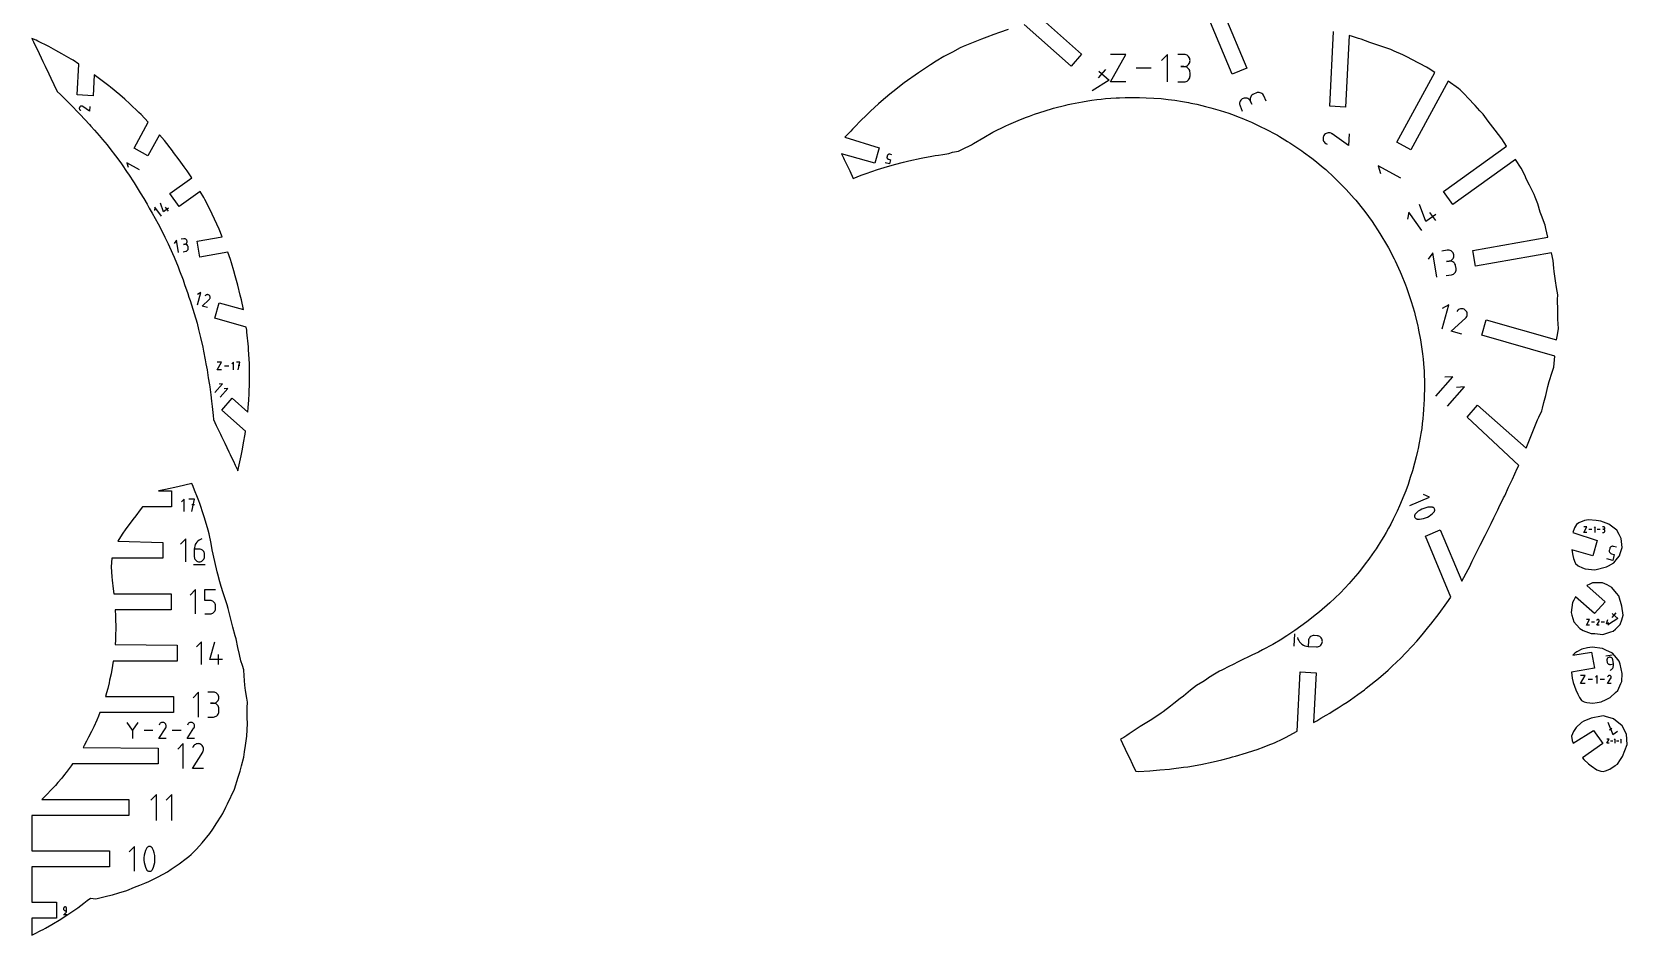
# Model space of a CAD drawing. Extents: x 1175 to 2208, y 2102 to 2749.
# Drawn here: x 1174.8 to 1568.7, y 2101.7 to 2324.8 of the extents above; entities that cross this region are included whole.
import ezdxf

# ---------------------------------------------------------------- set-up
doc = ezdxf.new("R2010")
doc.units = 0
doc.layers.add('IMPORT_-_FGBS51FGX6OVUUR', color=18, linetype='CONTINUOUS')
doc.layers.add('IMPORT_-_FTPFZRFGX82OPU8', color=18, linetype='CONTINUOUS')

msp = doc.modelspace()

# ---------------------------------------------------------------- linework, layer by layer
at = {"layer": 'IMPORT_-_FGBS51FGX6OVUUR'}
for points in [[(1225.61, 2216.4), (1226.42, 2220.08), (1226.75, 2221.69), (1227.04, 2223.26), (1227.43, 2225.47), (1227.52, 2226.14), (1221.66, 2231.34), (1224.27, 2234.29), (1228.09, 2230.9), (1228.19, 2232.01), (1228.31, 2233.83), (1228.4, 2235.49), (1228.49, 2238.22), (1228.5, 2238.99), (1228.49, 2242.09), (1228.47, 2242.82), (1228.3, 2246.35), (1228.25, 2246.97), (1227.89, 2250.59), (1227.82, 2251.1), (1227.71, 2251.89), (1219.92, 2254.09), (1221, 2257.88), (1227, 2256.18), (1226.51, 2258.63), (1226.24, 2259.76), (1225.62, 2262.25), (1224.99, 2264.52), (1224.61, 2265.79), (1224.04, 2267.73), (1223.81, 2268.53), (1223.17, 2270.38), (1216.28, 2269.18), (1215.6, 2273.06), (1221.78, 2274.13), (1221, 2276.08), (1219.33, 2279.79), (1219.07, 2280.33), (1217.49, 2283.37), (1217.2, 2283.88), (1216.33, 2285.36), (1211.15, 2281.65), (1208.86, 2284.85), (1214.24, 2288.71), (1213.09, 2290.45), (1212.38, 2291.44), (1211.14, 2293.16), (1209.77, 2294.98), (1209.46, 2295.39), (1207.49, 2297.98), (1206.29, 2299.39), (1203.44, 2294.19), (1199.99, 2296.08), (1203.51, 2302.51), (1201.72, 2304.39), (1201.2, 2304.91), (1198.97, 2307), (1197.7, 2308.13), (1196.46, 2309.21), (1194.22, 2311.11), (1193.81, 2311.45), (1190.85, 2313.71), (1190.17, 2314.19), (1189.9, 2308.99), (1185.97, 2309.2), (1186.37, 2316.84), (1184.93, 2317.77), (1184.49, 2318.05), (1182.15, 2319.4), (1180.71, 2320.19), (1178.94, 2321.14), (1176.27, 2322.48), (1175.8, 2322.71), (1174.78, 2323.18), (1175.19, 2322.32), (1175.86, 2320.92), (1176.13, 2320.34), (1177.48, 2317.5), (1178.05, 2316.28), (1178.92, 2314.46), (1179.44, 2313.37), (1180.18, 2311.81), (1181.02, 2310.03), (1181.85, 2309.28), (1183.86, 2307.28), (1184.46, 2306.68), (1186.33, 2304.73), (1186.72, 2304.34), (1188.98, 2301.92), (1189.34, 2301.52), (1190.21, 2300.53), (1191.39, 2299.18), (1192.25, 2298.18), (1193.35, 2296.87), (1194.05, 2295.95), (1195.43, 2294.14), (1195.97, 2293.43), (1196.91, 2292.17), (1198.32, 2290.09), (1198.63, 2289.64), (1200.05, 2287.49), (1200.8, 2286.24), (1201.55, 2285.03), (1202.39, 2283.64), (1203.21, 2282.23), (1203.76, 2281.24), (1204.44, 2280.04), (1205.94, 2277.38), (1206.26, 2276.77), (1207.61, 2274.07), (1208.41, 2272.41), (1209.47, 2270.05), (1209.87, 2269.15), (1210.87, 2266.74), (1211.25, 2265.79), (1212.09, 2263.52), (1212.49, 2262.42), (1213.29, 2260.13), (1213.57, 2259.3), (1213.85, 2258.43), (1214.52, 2256.3), (1214.85, 2255.22), (1215.55, 2252.82), (1215.94, 2251.25), (1216.4, 2249.34), (1216.97, 2246.9), (1217.18, 2245.89), (1217.59, 2243.75), (1217.76, 2242.82), (1218.03, 2241.29), (1218.34, 2239.32), (1218.6, 2237.6), (1218.68, 2237.08), (1218.94, 2235.17), (1219.11, 2233.61), (1219.27, 2232.26), (1219.52, 2230.03), (1219.58, 2229.09), (1220.32, 2227.55), (1221.02, 2226.07), (1221.34, 2225.4), (1221.6, 2224.87), (1222.4, 2223.19), (1222.91, 2222.11), (1223.41, 2221.06), (1223.73, 2220.39), (1224.16, 2219.48), (1224.52, 2218.74), (1224.97, 2217.8), (1225.23, 2217.26), (1225.53, 2216.58)], [(1174.78, 2131.27), (1174.78, 2122.51), (1193.97, 2122.51), (1193.97, 2118.57), (1174.78, 2118.57), (1174.78, 2109.81), (1180.88, 2109.81), (1180.88, 2105.87), (1174.78, 2105.87), (1174.78, 2101.71), (1175.41, 2102.02), (1176.97, 2102.82), (1177.55, 2103.13), (1178.13, 2103.44), (1179.71, 2104.35), (1181.91, 2105.65), (1182.51, 2106.03), (1183.13, 2106.44), (1185.15, 2107.81), (1186.08, 2108.47), (1187.61, 2109.59), (1188.45, 2110.22), (1189.24, 2110.84), (1190.59, 2110.7), (1191.87, 2110.98), (1193.49, 2111.38), (1194.64, 2111.68), (1196.26, 2112.16), (1198.2, 2112.74), (1200.15, 2113.52), (1201.46, 2114.04), (1202.63, 2114.5), (1203.62, 2114.95), (1205.95, 2116.09), (1208.23, 2117.37), (1209.18, 2117.97), (1211.17, 2119.3), (1212.9, 2120.65), (1213.5, 2121.12), (1214.08, 2121.64), (1215.44, 2122.95), (1216.86, 2124.54), (1218.71, 2126.82), (1219.42, 2127.87), (1220.48, 2129.43), (1221.49, 2131.09), (1221.89, 2131.74), (1222.66, 2133.3), (1223.08, 2134.15), (1224.78, 2137.77), (1225.71, 2140.74), (1226.17, 2142.19), (1226.54, 2143.49), (1227.08, 2145.69), (1227.27, 2147.01), (1227.49, 2148.53), (1227.84, 2150.87), (1227.98, 2153.99), (1227.95, 2155.41), (1227.94, 2156.25), (1227.96, 2157.85), (1227.98, 2159.27), (1227.82, 2160.23), (1227.5, 2162.13), (1227.36, 2163.44), (1227.19, 2165.73), (1227.09, 2167.24), (1226.76, 2168.31), (1226.37, 2169.48), (1226.05, 2170.98), (1225.66, 2172.76), (1225.21, 2174.85), (1224.97, 2175.66), (1224.41, 2177.73), (1223.85, 2180.06), (1223.23, 2182.38), (1223, 2183.29), (1221.98, 2186.23), (1221.53, 2187.78), (1221.19, 2188.95), (1220.67, 2190.84), (1220.5, 2191.45), (1219.91, 2193.97), (1219.33, 2196.83), (1219.04, 2198.43), (1218.59, 2200.83), (1218.34, 2201.69), (1217.43, 2204.75), (1217.19, 2205.49), (1216.24, 2208.29), (1216, 2208.97), (1215.68, 2209.78), (1214.93, 2211.61), (1214.58, 2212.47), (1214.24, 2213.23), (1210.78, 2212.46), (1207.8, 2211.8), (1206.56, 2211.53), (1206, 2211.41), (1209.29, 2211.41), (1209.29, 2207.47), (1202.12, 2207.47), (1201.51, 2206.71), (1200.42, 2205.25), (1199.71, 2204.32), (1198.56, 2202.81), (1197.99, 2202.01), (1197.05, 2200.7), (1195.98, 2199.04), (1207.09, 2198.71), (1207.09, 2194.77), (1194.48, 2194.77), (1194.32, 2192.65), (1194.5, 2190.2), (1194.61, 2189.34), (1194.87, 2187.25), (1195, 2186.01), (1209.14, 2186.01), (1209.14, 2182.07), (1195.33, 2182.07), (1195.41, 2180.59), (1195.44, 2179.43), (1195.47, 2178.19), (1195.49, 2177.12), (1195.46, 2176.11), (1195.4, 2174.55), (1195.36, 2173.5), (1210.62, 2173.31), (1210.62, 2169.37), (1194.88, 2169.37), (1194.69, 2168.28), (1194.34, 2166.21), (1193.98, 2164.65), (1193.85, 2164.05), (1193.51, 2162.58), (1193.22, 2161.57), (1192.93, 2160.61), (1209.76, 2160.61), (1209.76, 2156.67), (1191.59, 2156.67), (1191.25, 2155.8), (1190.83, 2154.82), (1190.05, 2153.13), (1189.52, 2151.96), (1188.78, 2150.56), (1188.27, 2149.6), (1187.71, 2148.53), (1187.43, 2148.06), (1205.98, 2147.91), (1205.98, 2143.97), (1184.78, 2143.97), (1184.45, 2143.51), (1183.27, 2141.89), (1182.86, 2141.38), (1182.15, 2140.51), (1181.19, 2139.39), (1180.59, 2138.7), (1179.48, 2137.51), (1178.51, 2136.49), (1177.89, 2135.86), (1177.19, 2135.21), (1198.73, 2135.21), (1198.73, 2131.27)], [(1203.43, 2117.55), (1203.58, 2117.5), (1203.72, 2117.47), (1203.87, 2117.47), (1204.01, 2117.49), (1204.15, 2117.54), (1204.28, 2117.61), (1204.39, 2117.7), (1204.49, 2117.81), (1204.57, 2117.94), (1204.81, 2118.5), (1204.99, 2119.07), (1205.1, 2119.65), (1205.16, 2120.24), (1205.16, 2120.83), (1205.1, 2121.41), (1204.99, 2122), (1204.81, 2122.57), (1204.57, 2123.12), (1204.54, 2123.18), (1204.51, 2123.23), (1204.47, 2123.28), (1204.43, 2123.33), (1204.38, 2123.37), (1204.34, 2123.41), (1204.29, 2123.45), (1204.23, 2123.48), (1204.18, 2123.51), (1204.03, 2123.57), (1203.89, 2123.6), (1203.74, 2123.6), (1203.6, 2123.57), (1203.46, 2123.53), (1203.33, 2123.46), (1203.22, 2123.36), (1203.12, 2123.25), (1203.04, 2123.12), (1202.8, 2122.57), (1202.63, 2122), (1202.51, 2121.42), (1202.45, 2120.83), (1202.45, 2120.24), (1202.51, 2119.65), (1202.63, 2119.07), (1202.8, 2118.5), (1203.04, 2117.94), (1203.07, 2117.89), (1203.1, 2117.84), (1203.14, 2117.78), (1203.18, 2117.74), (1203.22, 2117.69), (1203.27, 2117.65), (1203.32, 2117.61), (1203.38, 2117.58)]]:
    msp.add_lwpolyline(points, close=True, dxfattribs=at)
for points in [[(1189.08, 2306.36), (1189.02, 2305.22), (1187.38, 2306.37), (1187.38, 2306.37), (1187.38, 2306.37), (1187.38, 2306.37), (1187.38, 2306.37), (1187.38, 2306.37), (1187.37, 2306.37), (1187.37, 2306.37), (1187.37, 2306.38), (1187.37, 2306.38), (1187.28, 2306.42), (1187.18, 2306.45), (1187.08, 2306.47), (1186.99, 2306.46), (1186.89, 2306.44), (1186.8, 2306.41), (1186.72, 2306.36), (1186.64, 2306.29), (1186.58, 2306.21), (1186.53, 2306.12), (1186.5, 2306.02), (1186.49, 2305.93), (1186.49, 2305.83), (1186.51, 2305.73), (1186.55, 2305.64), (1186.6, 2305.56), (1186.67, 2305.48), (1186.75, 2305.42), (1186.89, 2305.34)], [(1201.32, 2290.75), (1198.24, 2292.44), (1198.55, 2291.38)], [(1206.76, 2279.25), (1205.16, 2281.48), (1205.02, 2280.63)], [(1208.49, 2281.23), (1207.25, 2280.34), (1206.5, 2282.44)], [(1208.47, 2280.47), (1207.76, 2281.46)], [(1210.98, 2270.29), (1210.45, 2273.37), (1209.88, 2272.56)], [(1212.14, 2270.49), (1212.82, 2270.61), (1212.94, 2270.64), (1213.05, 2270.69), (1213.15, 2270.76), (1213.23, 2270.85), (1213.3, 2270.94), (1213.35, 2271.05), (1213.39, 2271.17), (1213.4, 2271.29), (1213.39, 2271.41), (1213.33, 2271.75), (1213.29, 2271.87), (1213.24, 2271.98), (1213.17, 2272.08), (1213.09, 2272.17), (1212.99, 2272.23), (1212.89, 2272.28), (1212.77, 2272.32), (1212.65, 2272.33), (1212.52, 2272.32), (1212.18, 2272.26), (1212.52, 2272.32), (1212.65, 2272.35), (1212.76, 2272.4), (1212.85, 2272.47), (1212.94, 2272.56), (1213, 2272.65), (1213.06, 2272.76), (1213.09, 2272.88), (1213.1, 2273), (1213.09, 2273.12), (1213.06, 2273.24), (1213, 2273.35), (1212.94, 2273.45), (1212.85, 2273.53), (1212.75, 2273.6), (1212.65, 2273.65), (1212.53, 2273.68), (1212.41, 2273.7), (1212.29, 2273.69), (1211.6, 2273.57)], [(1215.67, 2257.39), (1216.52, 2260.38), (1215.67, 2259.9)], [(1218.12, 2256.7), (1216.79, 2257.08), (1218.58, 2258.7), (1218.58, 2258.7), (1218.58, 2258.7), (1218.58, 2258.7), (1218.58, 2258.7), (1218.59, 2258.71), (1218.59, 2258.71), (1218.59, 2258.71), (1218.59, 2258.71), (1218.59, 2258.71), (1218.67, 2258.81), (1218.74, 2258.91), (1218.78, 2259.02), (1218.8, 2259.14), (1218.8, 2259.26), (1218.78, 2259.37), (1218.74, 2259.49), (1218.69, 2259.59), (1218.61, 2259.69), (1218.51, 2259.77), (1218.41, 2259.83), (1218.3, 2259.87), (1218.18, 2259.89), (1218.07, 2259.89), (1217.95, 2259.88), (1217.84, 2259.84), (1217.73, 2259.78), (1217.63, 2259.7), (1217.5, 2259.56)], [(1221.62, 2241.3), (1220.55, 2241.3), (1221.62, 2243.22), (1220.55, 2243.22)], [(1223.39, 2242.26), (1222.34, 2242.26)], [(1224.54, 2241.3), (1224.54, 2243.22), (1224.11, 2242.79)], [(1225.68, 2241.3), (1226.11, 2243.22), (1225.26, 2243.22)], [(1226.11, 2242.36), (1225.68, 2242.36)], [(1219.98, 2235.68), (1221.88, 2237.82), (1220.98, 2237.76)], [(1221.26, 2234.55), (1223.15, 2236.68), (1222.26, 2236.63)], [(1212.41, 2206.3), (1212.41, 2209.38), (1211.73, 2208.7)], [(1214.25, 2206.3), (1214.94, 2209.38), (1213.57, 2209.38)], [(1214.94, 2208.01), (1214.25, 2208.01)], [(1212.76, 2193.92), (1212.76, 2199.55), (1211.51, 2198.3)], [(1216.75, 2199.55), (1216.4, 2199.42), (1216.07, 2199.24), (1215.77, 2199.02), (1215.51, 2198.75), (1215.29, 2198.46), (1215.11, 2198.14), (1214.98, 2197.79), (1214.9, 2197.43), (1214.88, 2197.05), (1214.88, 2195.17), (1214.9, 2194.95), (1214.95, 2194.74), (1215.05, 2194.54), (1215.17, 2194.37), (1215.32, 2194.22), (1215.5, 2194.09), (1215.69, 2194), (1215.9, 2193.94), (1216.13, 2193.92), (1216.35, 2193.94), (1216.56, 2194), (1216.76, 2194.09), (1216.93, 2194.22), (1217.08, 2194.37), (1217.21, 2194.54), (1217.3, 2194.74), (1217.36, 2194.95), (1217.38, 2195.17), (1217.38, 2195.8), (1217.36, 2196.02), (1217.3, 2196.23), (1217.21, 2196.43), (1217.08, 2196.6), (1216.93, 2196.75), (1216.76, 2196.88), (1216.56, 2196.97), (1216.35, 2197.03), (1216.13, 2197.05), (1214.88, 2197.05)], [(1214.72, 2193.22), (1217.53, 2193.22)], [(1215.19, 2181.03), (1215.19, 2187.04), (1213.85, 2185.7)], [(1217.44, 2181.03), (1218.77, 2181.03), (1219.01, 2181.06), (1219.24, 2181.12), (1219.45, 2181.22), (1219.63, 2181.35), (1219.79, 2181.51), (1219.92, 2181.7), (1220.02, 2181.9), (1220.08, 2182.13), (1220.11, 2182.37), (1220.11, 2183.03), (1220.08, 2183.27), (1220.02, 2183.5), (1219.92, 2183.71), (1219.79, 2183.89), (1219.63, 2184.05), (1219.45, 2184.18), (1219.24, 2184.28), (1219.01, 2184.34), (1218.77, 2184.37), (1217.44, 2184.37), (1217.44, 2187.04), (1220.11, 2187.04)], [(1216.66, 2168.57), (1216.66, 2174.11), (1215.43, 2172.87)], [(1221.81, 2169.8), (1218.74, 2169.8), (1219.97, 2174.11)], [(1220.89, 2168.57), (1220.89, 2171.03)], [(1215.93, 2155.57), (1215.93, 2161.7), (1214.57, 2160.34)], [(1218.23, 2155.57), (1219.59, 2155.57), (1219.83, 2155.6), (1220.06, 2155.66), (1220.27, 2155.76), (1220.46, 2155.89), (1220.63, 2156.06), (1220.76, 2156.25), (1220.86, 2156.46), (1220.93, 2156.69), (1220.95, 2156.93), (1220.95, 2157.61), (1220.93, 2157.86), (1220.86, 2158.09), (1220.76, 2158.3), (1220.63, 2158.49), (1220.46, 2158.65), (1220.27, 2158.79), (1220.06, 2158.89), (1219.83, 2158.95), (1219.59, 2158.97), (1218.91, 2158.97), (1219.59, 2158.97), (1219.83, 2158.99), (1220.06, 2159.06), (1220.27, 2159.16), (1220.46, 2159.29), (1220.63, 2159.46), (1220.76, 2159.65), (1220.86, 2159.86), (1220.93, 2160.09), (1220.95, 2160.34), (1220.93, 2160.58), (1220.86, 2160.81), (1220.76, 2161.02), (1220.63, 2161.21), (1220.46, 2161.37), (1220.27, 2161.51), (1220.06, 2161.61), (1219.83, 2161.67), (1219.59, 2161.69), (1218.23, 2161.69)], [(1200.96, 2154.25), (1199.62, 2152.31), (1198.28, 2154.25)], [(1199.62, 2152.47), (1199.62, 2150.23)], [(1204.66, 2152.24), (1202.46, 2152.24)], [(1207.95, 2150.23), (1206.16, 2150.23), (1207.81, 2152.89), (1207.81, 2152.89), (1207.82, 2152.89), (1207.82, 2152.89), (1207.82, 2152.9), (1207.82, 2152.9), (1207.82, 2152.9), (1207.82, 2152.9), (1207.83, 2152.91), (1207.83, 2152.91), (1207.9, 2153.06), (1207.94, 2153.21), (1207.95, 2153.36), (1207.93, 2153.51), (1207.89, 2153.66), (1207.83, 2153.8), (1207.74, 2153.93), (1207.63, 2154.04), (1207.5, 2154.13), (1207.36, 2154.2), (1207.21, 2154.24), (1207.05, 2154.25), (1206.9, 2154.23), (1206.75, 2154.19), (1206.61, 2154.13), (1206.49, 2154.04), (1206.38, 2153.93), (1206.28, 2153.8), (1206.17, 2153.58)], [(1211.65, 2152.24), (1209.45, 2152.24)], [(1214.94, 2150.23), (1213.15, 2150.23), (1214.8, 2152.89), (1214.8, 2152.89), (1214.81, 2152.89), (1214.81, 2152.89), (1214.81, 2152.9), (1214.81, 2152.9), (1214.81, 2152.9), (1214.81, 2152.9), (1214.82, 2152.91), (1214.82, 2152.91), (1214.89, 2153.06), (1214.93, 2153.21), (1214.94, 2153.36), (1214.92, 2153.51), (1214.89, 2153.66), (1214.82, 2153.8), (1214.73, 2153.93), (1214.62, 2154.04), (1214.49, 2154.13), (1214.35, 2154.2), (1214.2, 2154.24), (1214.04, 2154.25), (1213.89, 2154.23), (1213.74, 2154.19), (1213.61, 2154.13), (1213.48, 2154.04), (1213.37, 2153.93), (1213.27, 2153.8), (1213.16, 2153.58)], [(1212.15, 2142.87), (1212.15, 2149), (1210.79, 2147.64)], [(1217.17, 2142.87), (1214.45, 2142.87), (1216.96, 2146.92), (1216.97, 2146.93), (1216.97, 2146.93), (1216.97, 2146.93), (1216.98, 2146.94), (1216.98, 2146.94), (1216.98, 2146.95), (1216.98, 2146.95), (1216.99, 2146.95), (1216.99, 2146.96), (1217.09, 2147.18), (1217.15, 2147.41), (1217.17, 2147.65), (1217.15, 2147.88), (1217.09, 2148.1), (1216.99, 2148.31), (1216.86, 2148.51), (1216.69, 2148.68), (1216.49, 2148.82), (1216.27, 2148.92), (1216.04, 2148.98), (1215.8, 2149), (1215.57, 2148.98), (1215.35, 2148.92), (1215.14, 2148.82), (1214.94, 2148.69), (1214.77, 2148.52), (1214.63, 2148.32), (1214.45, 2147.98)], [(1205.53, 2130.05), (1205.53, 2136.43), (1204.11, 2135.01)], [(1209.34, 2130.05), (1209.34, 2136.43), (1207.93, 2135.01)], [(1200.15, 2117.47), (1200.15, 2123.61), (1198.78, 2122.24)], [(1182.8, 2107), (1182.91, 2107.04), (1183.01, 2107.1), (1183.09, 2107.16), (1183.17, 2107.24), (1183.24, 2107.33), (1183.29, 2107.42), (1183.33, 2107.52), (1183.35, 2107.63), (1183.36, 2107.74), (1183.36, 2108.3), (1183.35, 2108.37), (1183.34, 2108.43), (1183.31, 2108.49), (1183.27, 2108.54), (1183.23, 2108.58), (1183.18, 2108.62), (1183.12, 2108.65), (1183.05, 2108.66), (1182.99, 2108.67), (1182.92, 2108.66), (1182.86, 2108.65), (1182.8, 2108.62), (1182.75, 2108.58), (1182.71, 2108.54), (1182.67, 2108.49), (1182.64, 2108.43), (1182.62, 2108.37), (1182.62, 2108.3), (1182.62, 2108.11), (1182.62, 2108.05), (1182.64, 2107.99), (1182.67, 2107.93), (1182.71, 2107.88), (1182.75, 2107.83), (1182.8, 2107.79), (1182.86, 2107.77), (1182.92, 2107.75), (1182.99, 2107.74), (1183.36, 2107.74)], [(1182.57, 2106.8), (1183.41, 2106.8)]]:
    msp.add_lwpolyline(points, dxfattribs=at)
at = {"layer": 'IMPORT_-_FTPFZRFGX82OPU8'}
for points in [[(1469.11, 2329.33), (1474.76, 2315.85), (1471.13, 2314.33), (1464.72, 2329.64)], [(1415.87, 2325.37), (1413.74, 2324.63), (1412.34, 2324.12), (1410.61, 2323.48), (1409.26, 2322.96), (1407.17, 2322.15), (1404.71, 2321.15), (1404, 2320.81), (1402.07, 2319.8), (1399.97, 2318.67), (1398.1, 2317.55), (1396.67, 2316.68), (1393.67, 2314.71), (1390.16, 2312.19), (1387.34, 2309.98), (1386.62, 2309.41), (1384.5, 2307.63), (1383.8, 2306.99), (1381.84, 2305.19), (1380.78, 2304.16), (1379.48, 2302.89), (1377.93, 2301.28), (1377.4, 2300.73), (1376.97, 2300.27), (1375.54, 2298.75), (1384.02, 2296.13), (1382.95, 2292.34), (1374.71, 2294.68), (1375.17, 2293.71), (1375.39, 2293.25), (1375.7, 2292.59), (1376.72, 2290.45), (1377.6, 2288.6), (1379.59, 2289.39), (1380.79, 2289.8), (1382.19, 2290.3), (1383.57, 2290.76), (1385.2, 2291.26), (1387.78, 2292.06), (1389.99, 2292.61), (1391.36, 2292.95), (1394.37, 2293.57), (1395.21, 2293.75), (1396.55, 2294), (1397.81, 2294.22), (1398.68, 2294.34), (1399.74, 2294.47), (1401.16, 2294.76), (1402.14, 2295.07), (1403.55, 2295.3), (1404.54, 2295.8), (1406.81, 2296.91), (1407.29, 2297.19), (1409.8, 2298.68), (1412.06, 2300.01), (1415.26, 2301.62), (1416, 2301.93), (1418.29, 2302.89), (1420.15, 2303.61), (1421.1, 2303.98), (1422.36, 2304.44), (1423.7, 2304.91), (1426.57, 2305.8), (1427.07, 2305.95), (1430.12, 2306.71), (1430.68, 2306.85), (1431.45, 2307), (1434.2, 2307.52), (1435.49, 2307.72), (1436.55, 2307.89), (1437.76, 2308.07), (1438.82, 2308.18), (1439.92, 2308.3), (1441.16, 2308.43), (1442.53, 2308.49), (1443.35, 2308.53), (1444.74, 2308.6), (1446.23, 2308.6), (1446.78, 2308.6), (1448.29, 2308.6), (1449.94, 2308.53), (1451.85, 2308.45), (1453.6, 2308.29), (1455.39, 2308.12), (1456.99, 2307.89), (1458.92, 2307.6), (1460.36, 2307.31), (1460.98, 2307.19), (1462.41, 2306.9), (1463.71, 2306.58), (1464.6, 2306.36), (1465.87, 2306.05), (1467.03, 2305.71), (1468.17, 2305.37), (1469.29, 2305.04), (1470.31, 2304.67), (1471.66, 2304.18), (1472.64, 2303.83), (1473.54, 2303.45), (1475.08, 2302.81), (1475.93, 2302.45), (1476.72, 2302.08), (1478.42, 2301.28), (1479.16, 2300.94), (1479.84, 2300.58), (1481.69, 2299.6), (1482.32, 2299.26), (1482.89, 2298.91), (1484.84, 2297.74), (1485.37, 2297.41), (1485.86, 2297.08), (1487.88, 2295.72), (1488.33, 2295.41), (1488.75, 2295.1), (1490.82, 2293.57), (1491.55, 2293), (1493.65, 2291.28), (1494.25, 2290.76), (1496.33, 2288.85), (1496.83, 2288.36), (1498.87, 2286.28), (1499.3, 2285.83), (1501.3, 2283.62), (1501.67, 2283.19), (1503.58, 2280.84), (1503.9, 2280.43), (1505.7, 2277.95), (1507.66, 2274.97), (1509.49, 2271.9), (1509.74, 2271.45), (1511.16, 2268.76), (1511.41, 2268.27), (1512.65, 2265.55), (1512.89, 2264.98), (1513.97, 2262.27), (1514.21, 2261.62), (1515.15, 2258.95), (1515.39, 2258.19), (1516.16, 2255.58), (1516.39, 2254.7), (1516.98, 2252.18), (1517.1, 2251.68), (1517.19, 2251.15), (1517.63, 2248.74), (1517.74, 2248.16), (1517.82, 2247.55), (1518.13, 2245.29), (1518.22, 2244.63), (1518.29, 2243.92), (1518.47, 2241.83), (1518.54, 2241.07), (1518.56, 2240.27), (1518.62, 2238.36), (1518.65, 2237.5), (1518.63, 2236.59), (1518.6, 2234.91), (1518.58, 2233.94), (1518.52, 2232.91), (1518.43, 2231.46), (1518.36, 2230.38), (1518.23, 2229.23), (1518.1, 2228.03), (1517.97, 2226.83), (1517.75, 2225.56), (1517.59, 2224.63), (1517.37, 2223.32), (1517.06, 2221.91), (1516.92, 2221.27), (1516.6, 2219.84), (1516.19, 2218.3), (1515.69, 2216.39), (1515.15, 2214.73), (1514.6, 2213), (1514.01, 2211.45), (1513.33, 2209.67), (1512.72, 2208.3), (1512.49, 2207.77), (1511.89, 2206.42), (1511.3, 2205.22), (1510.9, 2204.4), (1510.32, 2203.23), (1509.75, 2202.2), (1509.15, 2201.11), (1508.6, 2200.13), (1508.06, 2199.27), (1507.21, 2197.92), (1506.71, 2197.13), (1506.22, 2196.44), (1505.1, 2194.84), (1504.68, 2194.24), (1504.27, 2193.7), (1502.87, 2191.88), (1502.53, 2191.44), (1502.2, 2191.05), (1500.5, 2189.03), (1500.03, 2188.51), (1497.9, 2186.26), (1496.51, 2184.92), (1495.26, 2183.74), (1492.7, 2181.52), (1492.02, 2180.95), (1489.58, 2179.04), (1486.62, 2176.92), (1484.65, 2175.63), (1483.99, 2175.2), (1483.39, 2174.82), (1481.2, 2173.52), (1478.69, 2172.14), (1477.69, 2171.63), (1476.02, 2170.82), (1475.5, 2170.59), (1473.5, 2169.6), (1472.8, 2169.31), (1471.24, 2168.45), (1470.51, 2168.14), (1468.64, 2167.16), (1468.07, 2166.89), (1466.77, 2166.14), (1465.33, 2165.27), (1464.8, 2164.86), (1463.9, 2164.27), (1462.34, 2163.39), (1460.89, 2162.2), (1459.12, 2160.74), (1458.33, 2160.13), (1456.76, 2158.87), (1455.93, 2158.24), (1454.12, 2156.88), (1453.61, 2156.52), (1451.36, 2154.98), (1448.46, 2153.22), (1447.68, 2152.71), (1445.69, 2151.39), (1445.13, 2151.01), (1444.37, 2150.54), (1443.58, 2150.07), (1444.07, 2149.06), (1444.74, 2147.66), (1445.25, 2146.58), (1445.77, 2145.5), (1446.53, 2143.87), (1446.83, 2143.24), (1447.37, 2142.16), (1447.94, 2142.15), (1450.86, 2142.28), (1452.5, 2142.42), (1453.31, 2142.5), (1455.66, 2142.71), (1456.19, 2142.76), (1459.18, 2143.16), (1460.19, 2143.3), (1463.44, 2143.87), (1466.46, 2144.5), (1468.58, 2145), (1470.53, 2145.53), (1471.27, 2145.73), (1472.01, 2145.93), (1474.74, 2146.71), (1476.55, 2147.31), (1477.33, 2147.57), (1479.09, 2148.21), (1480.05, 2148.58), (1481.64, 2149.2), (1483.65, 2150.18), (1484.3, 2150.5), (1487.21, 2152.07), (1487.97, 2166.73), (1491.9, 2166.52), (1491.26, 2154.23), (1492.04, 2154.67), (1493.04, 2155.25), (1494.34, 2155.99), (1495.29, 2156.55), (1496.14, 2157.07), (1497.35, 2157.84), (1498.6, 2158.64), (1499.52, 2159.24), (1500.37, 2159.84), (1502.18, 2161.14), (1503.8, 2162.31), (1504.26, 2162.67), (1506.55, 2164.49), (1507.27, 2165.09), (1509.65, 2167.18), (1510.71, 2168.15), (1512.77, 2170.14), (1513.99, 2171.37), (1515.66, 2173.15), (1516.74, 2174.34), (1518.06, 2175.87), (1519.73, 2177.89), (1520.26, 2178.53), (1522.26, 2181.13), (1524.19, 2183.8), (1525.18, 2185.2), (1518.93, 2200.26), (1522.56, 2201.79), (1527.86, 2189.13), (1529.46, 2192.03), (1529.8, 2192.6), (1530.44, 2194.03), (1531.24, 2195.75), (1532.13, 2197.51), (1532.38, 2198.03), (1533.61, 2200.43), (1534.44, 2202.05), (1534.75, 2202.68), (1535.08, 2203.36), (1535.76, 2204.73), (1536.75, 2206.74), (1537.02, 2207.3), (1538.18, 2209.67), (1538.46, 2210.24), (1539.37, 2212.31), (1540.39, 2214.31), (1541.56, 2216.93), (1541.95, 2217.7), (1529.15, 2229.66), (1531.76, 2232.61), (1543.76, 2221.98), (1544.58, 2224.01), (1545.58, 2226.5), (1546.22, 2228.11), (1546.57, 2228.97), (1546.87, 2229.62), (1547.6, 2231.21), (1547.79, 2231.87), (1548.14, 2233.23), (1548.58, 2234.98), (1549.15, 2237.24), (1549.46, 2238.45), (1550.14, 2240.72), (1550.56, 2241.94), (1550.85, 2244.72), (1532.78, 2249.84), (1533.85, 2253.63), (1551.26, 2248.69), (1551.48, 2249.99), (1551.71, 2251.5), (1551.62, 2253.86), (1551.59, 2254.93), (1551.57, 2256), (1551.53, 2258.69), (1551.54, 2259.86), (1551.27, 2261.69), (1551.04, 2263.26), (1550.7, 2265.64), (1550.61, 2266.46), (1550.46, 2268.34), (1550.01, 2270.21), (1531.23, 2266.95), (1530.56, 2270.82), (1549.13, 2274.06), (1548.6, 2276.24), (1548.43, 2277.04), (1547.55, 2279.44), (1547.25, 2280.29), (1546.61, 2282.34), (1546, 2283.96), (1545.73, 2284.59), (1544.56, 2286.92), (1543.86, 2288.36), (1543.44, 2289.36), (1542.5, 2291.14), (1541.09, 2293.24), (1525.62, 2282.16), (1523.33, 2285.37), (1538.91, 2296.52), (1537.77, 2298.38), (1536.08, 2300.53), (1534.4, 2302.71), (1533.11, 2304.46), (1532.34, 2305.32), (1531.13, 2306.62), (1530.76, 2307.01), (1529.76, 2308.09), (1528.19, 2309.76), (1527.47, 2310.47), (1527.02, 2310.79), (1524.52, 2312.59), (1515.24, 2295.63), (1511.79, 2297.53), (1521.24, 2314.79), (1519.59, 2315.8), (1519.14, 2316.08), (1515.56, 2317.95), (1514.48, 2318.5), (1513.33, 2319.09), (1511.16, 2320.04), (1510.32, 2320.46), (1507.62, 2321.32), (1505.13, 2322.2), (1502.98, 2322.95), (1502.32, 2323.17), (1500.61, 2323.76), (1500.09, 2323.93), (1499.17, 2306.23), (1495.24, 2306.43), (1496.2, 2324.9)], [(1424.33, 2327.83), (1433.99, 2319.26), (1431.38, 2316.32), (1419.78, 2326.6)], [(1444.9, 2312.45), (1441.14, 2312.45), (1444.9, 2319.23), (1441.14, 2319.23)], [(1455.21, 2312.45), (1455.21, 2319.23), (1453.7, 2317.72)], [(1457.75, 2312.45), (1459.26, 2312.45), (1459.53, 2312.47), (1459.78, 2312.54), (1460.02, 2312.65), (1460.23, 2312.8), (1460.41, 2312.98), (1460.56, 2313.19), (1460.67, 2313.43), (1460.74, 2313.68), (1460.76, 2313.95), (1460.76, 2314.71), (1460.74, 2314.98), (1460.67, 2315.23), (1460.56, 2315.47), (1460.41, 2315.68), (1460.23, 2315.86), (1460.02, 2316.01), (1459.78, 2316.12), (1459.53, 2316.19), (1459.26, 2316.21), (1458.5, 2316.21), (1459.26, 2316.21), (1459.53, 2316.24), (1459.78, 2316.31), (1460.02, 2316.42), (1460.23, 2316.57), (1460.41, 2316.75), (1460.56, 2316.96), (1460.67, 2317.19), (1460.74, 2317.45), (1460.76, 2317.72), (1460.74, 2317.99), (1460.67, 2318.24), (1460.56, 2318.48), (1460.41, 2318.69), (1460.23, 2318.87), (1460.02, 2319.02), (1459.78, 2319.13), (1459.53, 2319.2), (1459.26, 2319.22), (1457.75, 2319.22)], [(1438.23, 2315.12), (1440.75, 2312.89), (1436.62, 2310.26)], [(1439.88, 2315.46), (1438.1, 2313.45)], [(1451.16, 2315.84), (1447.45, 2315.84)], [(1479.53, 2307.64), (1478.98, 2308.95), (1478.86, 2309.17), (1478.71, 2309.37), (1478.52, 2309.53), (1478.32, 2309.66), (1478.1, 2309.75), (1477.86, 2309.8), (1477.62, 2309.82), (1477.37, 2309.78), (1477.13, 2309.71), (1476.47, 2309.43), (1476.25, 2309.31), (1476.05, 2309.16), (1475.89, 2308.98), (1475.76, 2308.77), (1475.67, 2308.55), (1475.62, 2308.31), (1475.61, 2308.07), (1475.64, 2307.82), (1475.72, 2307.58), (1475.99, 2306.92), (1475.72, 2307.58), (1475.6, 2307.8), (1475.44, 2308), (1475.26, 2308.16), (1475.05, 2308.29), (1474.83, 2308.38), (1474.59, 2308.44), (1474.35, 2308.45), (1474.1, 2308.41), (1473.86, 2308.34), (1473.63, 2308.22), (1473.44, 2308.07), (1473.28, 2307.88), (1473.15, 2307.68), (1473.06, 2307.45), (1473, 2307.22), (1472.99, 2306.97), (1473.02, 2306.73), (1473.1, 2306.48), (1473.65, 2305.18)], [(1500.05, 2299.59), (1499.9, 2296.76), (1495.83, 2299.59), (1495.83, 2299.59), (1495.82, 2299.6), (1495.82, 2299.6), (1495.81, 2299.6), (1495.81, 2299.61), (1495.81, 2299.61), (1495.8, 2299.61), (1495.8, 2299.61), (1495.79, 2299.62), (1495.57, 2299.74), (1495.33, 2299.81), (1495.09, 2299.85), (1494.84, 2299.84), (1494.61, 2299.79), (1494.38, 2299.7), (1494.17, 2299.57), (1493.99, 2299.4), (1493.83, 2299.2), (1493.71, 2298.98), (1493.64, 2298.74), (1493.6, 2298.5), (1493.61, 2298.26), (1493.66, 2298.02), (1493.75, 2297.79), (1493.88, 2297.59), (1494.05, 2297.4), (1494.25, 2297.24), (1494.6, 2297.04)], [(1387.14, 2294.41), (1386.64, 2294.56), (1386.55, 2294.57), (1386.46, 2294.57), (1386.37, 2294.56), (1386.29, 2294.53), (1386.21, 2294.49), (1386.14, 2294.43), (1386.08, 2294.36), (1386.04, 2294.28), (1386, 2294.2), (1385.93, 2293.95), (1385.91, 2293.86), (1385.91, 2293.76), (1385.93, 2293.68), (1385.96, 2293.59), (1386, 2293.52), (1386.06, 2293.45), (1386.12, 2293.39), (1386.2, 2293.34), (1386.29, 2293.31), (1386.79, 2293.16), (1386.51, 2292.16), (1385.51, 2292.45)], [(1512.82, 2288.65), (1507.22, 2291.71), (1507.78, 2289.79)], [(1521.45, 2279.71), (1518.95, 2277.93), (1517.45, 2282.14)], [(1517.98, 2275.72), (1514.76, 2280.22), (1514.48, 2278.5)], [(1521.42, 2278.18), (1519.99, 2280.18)], [(1521.74, 2264.18), (1520.69, 2270.22), (1519.58, 2268.64)], [(1524, 2264.58), (1525.34, 2264.81), (1525.58, 2264.87), (1525.79, 2264.97), (1525.99, 2265.11), (1526.15, 2265.27), (1526.28, 2265.46), (1526.38, 2265.67), (1526.45, 2265.9), (1526.47, 2266.14), (1526.45, 2266.38), (1526.33, 2267.05), (1526.27, 2267.29), (1526.17, 2267.5), (1526.03, 2267.69), (1525.87, 2267.86), (1525.68, 2267.99), (1525.47, 2268.09), (1525.24, 2268.15), (1525, 2268.18), (1524.76, 2268.16), (1524.09, 2268.04), (1524.76, 2268.16), (1525, 2268.22), (1525.21, 2268.32), (1525.4, 2268.46), (1525.57, 2268.62), (1525.7, 2268.81), (1525.8, 2269.02), (1525.86, 2269.25), (1525.89, 2269.49), (1525.87, 2269.73), (1525.8, 2269.97), (1525.7, 2270.18), (1525.56, 2270.37), (1525.4, 2270.54), (1525.21, 2270.67), (1525, 2270.77), (1524.77, 2270.84), (1524.54, 2270.86), (1524.29, 2270.84), (1522.95, 2270.6)], [(1523.02, 2251.47), (1524.69, 2257.36), (1523.01, 2256.43)], [(1527.85, 2250.1), (1525.23, 2250.84), (1528.75, 2254.05), (1528.76, 2254.05), (1528.76, 2254.06), (1528.76, 2254.06), (1528.77, 2254.06), (1528.77, 2254.07), (1528.78, 2254.07), (1528.78, 2254.07), (1528.78, 2254.08), (1528.79, 2254.08), (1528.95, 2254.27), (1529.07, 2254.47), (1529.15, 2254.69), (1529.19, 2254.92), (1529.2, 2255.15), (1529.16, 2255.38), (1529.09, 2255.61), (1528.97, 2255.82), (1528.82, 2256.01), (1528.63, 2256.17), (1528.43, 2256.29), (1528.21, 2256.37), (1527.98, 2256.41), (1527.74, 2256.41), (1527.51, 2256.38), (1527.29, 2256.3), (1527.08, 2256.19), (1526.89, 2256.03), (1526.63, 2255.75)], [(1521.46, 2234.85), (1525.69, 2239.63), (1523.69, 2239.5)], [(1524.31, 2232.32), (1528.54, 2237.1), (1526.54, 2236.98)], [(1515.02, 2207.83), (1519.91, 2209.87), (1518.37, 2210.5)], [(1558.75, 2201.17), (1557.99, 2201.17), (1558.75, 2202.53), (1557.99, 2202.53)], [(1560.81, 2201.17), (1560.81, 2202.53), (1560.51, 2202.23)], [(1562.58, 2201.17), (1562.88, 2201.17), (1562.93, 2201.18), (1562.99, 2201.19), (1563.03, 2201.22), (1563.07, 2201.25), (1563.11, 2201.28), (1563.14, 2201.32), (1563.16, 2201.37), (1563.18, 2201.42), (1563.18, 2201.48), (1563.18, 2201.63), (1563.18, 2201.68), (1563.16, 2201.73), (1563.14, 2201.78), (1563.11, 2201.82), (1563.07, 2201.86), (1563.03, 2201.89), (1562.99, 2201.91), (1562.93, 2201.92), (1562.88, 2201.93), (1562.73, 2201.93), (1562.88, 2201.93), (1562.93, 2201.93), (1562.99, 2201.95), (1563.03, 2201.97), (1563.07, 2202), (1563.11, 2202.04), (1563.14, 2202.08), (1563.16, 2202.12), (1563.18, 2202.18), (1563.18, 2202.23), (1563.18, 2202.28), (1563.16, 2202.34), (1563.14, 2202.38), (1563.11, 2202.42), (1563.07, 2202.46), (1563.03, 2202.49), (1562.99, 2202.51), (1562.93, 2202.53), (1562.88, 2202.53), (1562.58, 2202.53)], [(1560, 2201.85), (1559.26, 2201.85)], [(1562.07, 2201.85), (1561.32, 2201.85)], [(1566.04, 2197.5), (1565.32, 2197.71), (1565.19, 2197.73), (1565.06, 2197.73), (1564.93, 2197.71), (1564.81, 2197.67), (1564.7, 2197.61), (1564.6, 2197.53), (1564.52, 2197.43), (1564.45, 2197.32), (1564.4, 2197.19), (1564.3, 2196.83), (1564.27, 2196.7), (1564.27, 2196.57), (1564.29, 2196.44), (1564.34, 2196.32), (1564.4, 2196.21), (1564.48, 2196.11), (1564.58, 2196.02), (1564.69, 2195.96), (1564.81, 2195.91), (1565.53, 2195.7), (1565.12, 2194.26), (1563.68, 2194.67)], [(1559.39, 2178.27), (1558.62, 2178.27), (1559.39, 2179.65), (1558.62, 2179.65)], [(1560.66, 2178.96), (1559.91, 2178.96)], [(1561.79, 2178.27), (1561.18, 2178.27), (1561.75, 2179.18), (1561.75, 2179.19), (1561.75, 2179.19), (1561.75, 2179.19), (1561.75, 2179.19), (1561.75, 2179.19), (1561.75, 2179.19), (1561.75, 2179.19), (1561.75, 2179.19), (1561.75, 2179.19), (1561.78, 2179.24), (1561.79, 2179.3), (1561.79, 2179.35), (1561.79, 2179.4), (1561.78, 2179.45), (1561.75, 2179.5), (1561.72, 2179.54), (1561.69, 2179.58), (1561.64, 2179.61), (1561.59, 2179.64), (1561.54, 2179.65), (1561.49, 2179.65), (1561.43, 2179.65), (1561.38, 2179.64), (1561.34, 2179.61), (1561.29, 2179.58), (1561.25, 2179.55), (1561.22, 2179.5), (1561.18, 2179.42)], [(1563.07, 2178.96), (1562.31, 2178.96)], [(1564.36, 2178.58), (1563.59, 2178.58), (1563.89, 2179.65)], [(1565.02, 2181.1), (1566.4, 2179.87), (1564.13, 2178.42)], [(1564.13, 2178.27), (1564.13, 2178.89)], [(1565.92, 2181.28), (1564.94, 2180.18)], [(1486.56, 2176.12), (1486.4, 2173.03)], [(1487.29, 2175.22), (1487.41, 2174.82), (1487.59, 2174.45), (1487.82, 2174.12), (1488.09, 2173.82), (1488.4, 2173.56), (1488.74, 2173.35), (1489.11, 2173.18), (1489.51, 2173.07), (1489.92, 2173.02), (1491.98, 2172.91), (1492.23, 2172.92), (1492.47, 2172.98), (1492.69, 2173.07), (1492.88, 2173.19), (1493.06, 2173.35), (1493.2, 2173.53), (1493.32, 2173.74), (1493.39, 2173.97), (1493.43, 2174.21), (1493.42, 2174.46), (1493.37, 2174.7), (1493.28, 2174.92), (1493.15, 2175.12), (1492.99, 2175.29), (1492.81, 2175.43), (1492.6, 2175.55), (1492.37, 2175.62), (1492.13, 2175.66), (1491.44, 2175.69), (1491.19, 2175.68), (1490.95, 2175.63), (1490.74, 2175.54), (1490.54, 2175.42), (1490.36, 2175.26), (1490.22, 2175.08), (1490.1, 2174.87), (1490.03, 2174.64), (1489.99, 2174.39), (1489.92, 2173.02)], [(1565.02, 2170.88), (1563.42, 2170.6)], [(1564.49, 2167.08), (1564.68, 2167.19), (1564.85, 2167.32), (1564.99, 2167.48), (1565.12, 2167.65), (1565.21, 2167.84), (1565.28, 2168.04), (1565.32, 2168.25), (1565.33, 2168.47), (1565.31, 2168.69), (1565.12, 2169.75), (1565.09, 2169.88), (1565.04, 2169.99), (1564.96, 2170.1), (1564.88, 2170.18), (1564.78, 2170.25), (1564.66, 2170.31), (1564.54, 2170.34), (1564.42, 2170.35), (1564.29, 2170.34), (1564.16, 2170.31), (1564.05, 2170.25), (1563.95, 2170.18), (1563.86, 2170.1), (1563.79, 2169.99), (1563.74, 2169.88), (1563.7, 2169.76), (1563.69, 2169.64), (1563.7, 2169.51), (1563.76, 2169.15), (1563.8, 2169.03), (1563.85, 2168.91), (1563.92, 2168.81), (1564.01, 2168.72), (1564.11, 2168.65), (1564.22, 2168.6), (1564.34, 2168.57), (1564.47, 2168.56), (1564.6, 2168.57), (1565.31, 2168.69)], [(1558.29, 2163.84), (1557.19, 2163.84), (1558.29, 2165.83), (1557.19, 2165.83)], [(1560.12, 2164.83), (1559.03, 2164.83)], [(1561.31, 2163.84), (1561.31, 2165.83), (1560.86, 2165.38)], [(1563.14, 2164.83), (1562.05, 2164.83)], [(1564.77, 2163.84), (1563.88, 2163.84), (1564.7, 2165.15), (1564.7, 2165.15), (1564.7, 2165.15), (1564.7, 2165.16), (1564.7, 2165.16), (1564.7, 2165.16), (1564.7, 2165.16), (1564.7, 2165.16), (1564.71, 2165.16), (1564.71, 2165.16), (1564.74, 2165.24), (1564.76, 2165.31), (1564.77, 2165.39), (1564.76, 2165.46), (1564.74, 2165.54), (1564.71, 2165.6), (1564.66, 2165.67), (1564.61, 2165.72), (1564.55, 2165.77), (1564.47, 2165.8), (1564.4, 2165.82), (1564.32, 2165.83), (1564.25, 2165.82), (1564.17, 2165.8), (1564.11, 2165.77), (1564.04, 2165.72), (1563.99, 2165.67), (1563.94, 2165.61), (1563.88, 2165.49)], [(1563.89, 2154.3), (1565.18, 2151.28), (1566.33, 2152.11)], [(1564.35, 2152.44), (1564.93, 2152.85)], [(1564.22, 2149.15), (1563.67, 2149.15), (1564.22, 2150.14), (1563.67, 2150.14)], [(1565.13, 2149.64), (1564.59, 2149.64)], [(1565.73, 2149.15), (1565.73, 2150.14), (1565.51, 2149.92)], [(1566.64, 2149.64), (1566.1, 2149.64)], [(1567.24, 2149.15), (1567.24, 2150.14), (1567.02, 2149.92)]]:
    msp.add_lwpolyline(points, dxfattribs=at)
for points in [[(1516.18, 2205.24), (1516.19, 2205.1), (1516.22, 2204.98), (1516.26, 2204.86), (1516.33, 2204.76), (1516.41, 2204.66), (1516.51, 2204.58), (1516.62, 2204.52), (1516.75, 2204.48), (1516.88, 2204.46), (1517.4, 2204.46), (1517.91, 2204.51), (1518.41, 2204.61), (1518.9, 2204.76), (1519.37, 2204.95), (1519.82, 2205.2), (1520.24, 2205.48), (1520.63, 2205.82), (1521, 2206.19), (1521.03, 2206.23), (1521.06, 2206.28), (1521.09, 2206.32), (1521.11, 2206.37), (1521.13, 2206.42), (1521.15, 2206.47), (1521.16, 2206.53), (1521.17, 2206.58), (1521.18, 2206.63), (1521.17, 2206.77), (1521.15, 2206.89), (1521.1, 2207.01), (1521.03, 2207.12), (1520.95, 2207.21), (1520.85, 2207.29), (1520.74, 2207.35), (1520.62, 2207.39), (1520.48, 2207.41), (1519.97, 2207.41), (1519.45, 2207.36), (1518.95, 2207.26), (1518.46, 2207.11), (1517.99, 2206.92), (1517.55, 2206.67), (1517.12, 2206.39), (1516.73, 2206.06), (1516.36, 2205.68), (1516.33, 2205.64), (1516.3, 2205.6), (1516.27, 2205.55), (1516.25, 2205.5), (1516.23, 2205.45), (1516.21, 2205.4), (1516.2, 2205.35), (1516.19, 2205.29)], [(1555.98, 2193.5), (1556.64, 2192.91), (1557.66, 2192.43), (1558.35, 2192.2), (1560.69, 2191.93), (1563.58, 2192.65), (1564.13, 2192.95), (1565.41, 2193.63), (1566.32, 2194.8), (1566.81, 2195.35), (1567.01, 2195.94), (1567.47, 2197.46), (1567.34, 2198.95), (1567.25, 2199.7), (1566.73, 2200.61), (1566.16, 2201.73), (1565.51, 2202.23), (1564.2, 2203.21), (1562.87, 2203.73), (1562.21, 2203.98), (1561.07, 2204.13), (1559.12, 2204.31), (1558.2, 2204.13), (1556.73, 2203.55), (1556.22, 2203.15), (1555.7, 2202.26), (1555.32, 2201.15), (1561.32, 2199.14), (1560.25, 2195.35), (1555.01, 2196.83), (1555.28, 2195.43), (1555.44, 2194.69), (1555.88, 2193.66)], [(1555.51, 2179.09), (1556.19, 2178.3), (1556.98, 2177.42), (1557.84, 2176.98), (1559.77, 2176.23), (1560.68, 2176.17), (1562.72, 2175.98), (1564.67, 2176.59), (1565.26, 2176.78), (1565.8, 2177.3), (1567.01, 2178.41), (1567.35, 2179.61), (1567.69, 2180.75), (1567.37, 2182.97), (1566.65, 2185.5), (1566.08, 2186.13), (1564.94, 2187.6), (1563.76, 2188.2), (1562.63, 2188.7), (1561.04, 2188.74), (1560.16, 2188.71), (1559.46, 2188.38), (1558.73, 2188.06), (1563.26, 2184.04), (1560.65, 2181.1), (1555.93, 2185.28), (1555.51, 2184.45), (1555.18, 2183.88), (1554.88, 2181.42), (1555.05, 2180.7)], [(1556.49, 2161.18), (1556.97, 2160.42), (1557.43, 2159.66), (1558.12, 2159.29), (1558.71, 2159.19), (1560.22, 2159.01), (1561.31, 2159.15), (1562.29, 2159.31), (1563.51, 2159.88), (1564.5, 2160.36), (1565.86, 2161.64), (1566.36, 2162.09), (1567.1, 2163.86), (1567.35, 2164.37), (1567.46, 2166.3), (1567.01, 2168.6), (1566.74, 2169.38), (1566.03, 2170.17), (1565.1, 2171.33), (1563.47, 2172.06), (1562.57, 2172.47), (1560.06, 2172.79), (1558.89, 2172.62), (1557.5, 2172.3), (1556.23, 2171.66), (1555.75, 2171.36), (1555.32, 2170.84), (1559.93, 2171.55), (1560.6, 2167.67), (1554.92, 2166.68), (1555.11, 2165.14), (1555.39, 2164.11), (1555.68, 2163.18), (1556.05, 2162.27)], [(1558.01, 2145.1), (1559.18, 2144.02), (1559.79, 2143.52), (1561.2, 2142.55), (1562.16, 2142.24), (1562.76, 2142.15), (1563.35, 2142.31), (1564.42, 2142.7), (1565.75, 2143.62), (1566.28, 2143.96), (1567.05, 2145.05), (1567.55, 2145.79), (1568.68, 2148.76), (1568.5, 2151.35), (1567.47, 2153.4), (1565.36, 2155.14), (1563.36, 2155.67), (1562.87, 2155.84), (1562.33, 2155.78), (1559.81, 2155.31), (1558.03, 2154.55), (1557.46, 2154.19), (1556.13, 2152.96), (1555.46, 2151.97), (1554.94, 2150.82), (1555.1, 2149.78), (1555.35, 2149.12), (1560.41, 2152.26), (1562.7, 2149.06), (1557.68, 2145.46)]]:
    msp.add_lwpolyline(points, close=True, dxfattribs=at)

doc.saveas('drawing.dxf')
